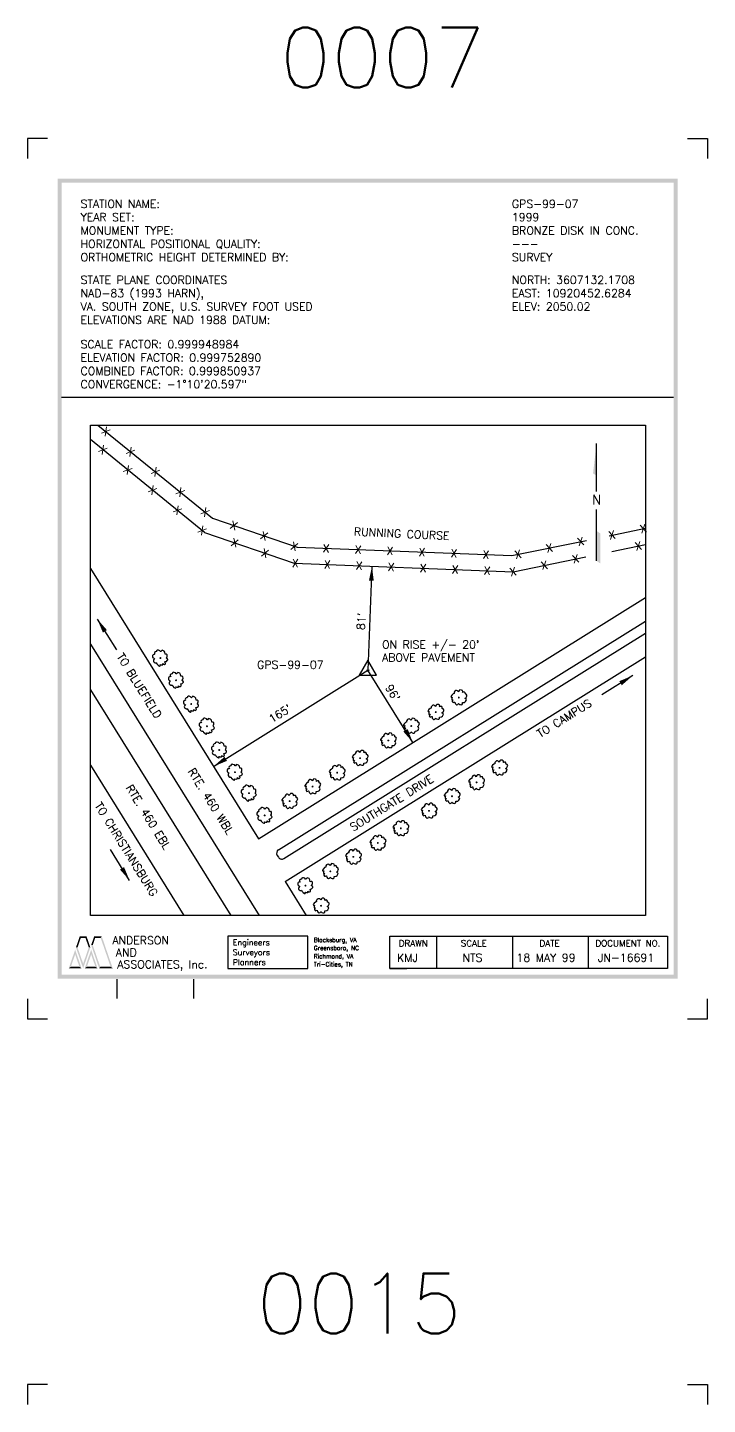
# Model space of a CAD drawing. Extents: x 8 to 108, y -27 to 17.
# Drawn here: x 86.83 to 95.33, y -0.6 to 16.6 of the extents above; entities that cross this region are included whole.
import ezdxf
from ezdxf.enums import TextEntityAlignment as Align

# ---------------------------------------------------------------- set-up
doc = ezdxf.new("R2010")
doc.units = 0
doc.header["$LTSCALE"] = 0.5
doc.header["$MEASUREMENT"] = 0
doc.linetypes.add('CENTER2', pattern=[1.125, 0.75, -0.125, 0.125, -0.125])
doc.layers.get('0').update_dxf_attribs({"linetype": 'CONTINUOUS'})
for name, color, linetype in [('DWGINFO', 7, 'CONTINUOUS'), ('FENCE', 4, 'CONTINUOUS'), ('MON', 6, 'CONTINUOUS'), ('N-ARROW', 7, 'CONTINUOUS'), ('ROAD', 1, 'CONTINUOUS'), ('SHT1', 1, 'CONTINUOUS'), ('SHT7', 7, 'CONTINUOUS'), ('SHTTRIM', 7, 'CONTINUOUS'), ('TXT1', 1, 'CONTINUOUS'), ('TXT2', 2, 'CONTINUOUS'), ('TXT7', 7, 'CONTINUOUS')]:
    doc.layers.add(name, color=color, linetype=linetype)
doc.styles.add('SHT', font='romans.shx')
doc.styles.get("Standard").update_dxf_attribs({"font": 'ROMANS'})
doc.dimstyles.get("Standard").update_dxf_attribs({"dimtxt": 0.18, "dimasz": 0.18, "dimexe": 0.18, "dimexo": 0.0625, "dimgap": 0.09, "dimtad": 0, "dimtih": 1, "dimtoh": 1, "dimdec": 4, "dimzin": 0, "dimtxsty": 'STANDARD', "dimcen": 0.09, "dimazin": 3, "dimtfac": 1, "dimtdec": 4, "dimtofl": 0, "dimtmove": 0, "dimatfit": 3, "dimtolj": 1, "dimtzin": 0})

# ---------------------------------------------------------------- blocks, each defined once
blk = doc.blocks.new('DWGINFO')
for p, q in [((2.602, 1.704), (2.602, 2.004)), ((3.802, 1.704), (3.802, 2.004))]:
    blk.add_line(p, q)
at = {"flags": 2}
blk.add_attdef('DWGNAME', text='', height=0.1, dxfattribs=at).set_placement((2.502, 1.804), align=Align.RIGHT)
blk.add_attdef('DWGEDITDATE', text='', height=0.1, dxfattribs=at).set_placement((3.202, 1.804), align=Align.CENTER)
blk.add_attdef('DWGBY', (3.902, 1.804), '', height=0.1, dxfattribs=at)
blk = doc.blocks.new('NEWLOGOSOLID', base_point=(1, 1))
for points in [[(1.225, 1.653447), (1.275, 1.653447), (1.344328, 2), (1.377972, 1.9525)], [(1.344328, 2), (1.377972, 1.9525), (1.555672, 2), (1.522028, 1.9525)], [(1.555672, 2), (1.522028, 1.9525), (1.675, 1.653447), (1.625, 1.653447)], [(1.7, 1.726053), (1.75, 1.726053), (1.794328, 2), (1.827972, 1.9525)], [(1.95, 1), (1.983644, 1.0475), (1.7, 1.726053), (1.75, 1.726053)], [(1.794328, 2), (1.827972, 1.9525), (2.030672, 2), (1.997028, 1.9525)], [(2.030672, 2), (1.997028, 1.9525), (2.375, 1), (2.308644, 1.0475)], [(1, 1), (1.066356, 1.0475), (1.2, 1.580842), (1.2, 1.435632)], [(1.2, 1.580842), (1.2, 1.435632), (1.4, 1), (1.333644, 1.0475)], [(1.45, 1), (1.45, 1.145211), (1.225, 1.653447), (1.275, 1.653447)], [(1.675, 1.653447), (1.625, 1.653447), (1.45, 1), (1.45, 1.145211)], [(1.5, 1), (1.566356, 1.0475), (1.7, 1.580842), (1.7, 1.435632)], [(1.7, 1.580842), (1.7, 1.435632), (1.9, 1), (1.833644, 1.0475)], [(1.4, 1), (1.333644, 1.0475), (1, 1), (1.066356, 1.0475)], [(1.9, 1), (1.833644, 1.0475), (1.5, 1), (1.566356, 1.0475)], [(2.375, 1), (2.308644, 1.0475), (1.95, 1), (1.983644, 1.0475)]]:
    blk.add_solid(points)
blk = doc.blocks.new('SP-HORIZ')
blk.add_lwpolyline([(0, 0.0625), (-0.0541, -0.0312), (0.0541, -0.0312)], close=True)
at = {"const_width": 0.005}
blk.add_lwpolyline([(-0.0025, 0, 1), (0.0025, 0, 1)], format="xyb", close=True, dxfattribs=at)
blk.add_circle((0, 0), 0.005)
blk = doc.blocks.new('N-ARROW')
for p, q in [((0, 0.14), (0, 0.94)), ((0, -1.02), (0, -0.16))]:
    blk.add_line(p, q)
for points in [[(0, 0.4), (-0.06, 0.44), (0, 0.94)], [(0, -1.02), (0.06, -1.06), (0, -0.52), (0.06, -0.56)]]:
    blk.add_solid(points)
blk.add_text('N', height=0.16).set_placement((0, 0), align=Align.MIDDLE)

msp = doc.modelspace()

# ---------------------------------------------------------------- linework, layer by layer
at = {"color": 4}
for points in [[(88.548, 8.776), (88.543, 8.8), (88.533, 8.813), (88.509, 8.823), (88.501, 8.817), (88.495, 8.807), (88.489, 8.806), (88.48, 8.818), (88.462, 8.825), (88.451, 8.826), (88.441, 8.818), (88.437, 8.806), (88.437, 8.806), (88.425, 8.804), (88.414, 8.796), (88.412, 8.785), (88.416, 8.776), (88.42, 8.77), (88.412, 8.773), (88.397, 8.766), (88.391, 8.756), (88.391, 8.734), (88.4, 8.727), (88.413, 8.718), (88.416, 8.719), (88.403, 8.704), (88.4, 8.695), (88.403, 8.683), (88.409, 8.674), (88.422, 8.666), (88.433, 8.664), (88.436, 8.669), (88.438, 8.668), (88.445, 8.653), (88.46, 8.638), (88.478, 8.626), (88.486, 8.63), (88.488, 8.636), (88.484, 8.645), (88.485, 8.643), (88.5, 8.641), (88.51, 8.641), (88.517, 8.641), (88.52, 8.646), (88.519, 8.652), (88.517, 8.658), (88.532, 8.648), (88.539, 8.647), (88.55, 8.655), (88.553, 8.659), (88.549, 8.668), (88.545, 8.679), (88.546, 8.682), (88.563, 8.685), (88.572, 8.695), (88.58, 8.702), (88.579, 8.709), (88.574, 8.719), (88.566, 8.725), (88.561, 8.728), (88.561, 8.728), (88.565, 8.731), (88.571, 8.74), (88.574, 8.754), (88.574, 8.767), (88.564, 8.776), (88.561, 8.776)], [(88.744, 8.498), (88.74, 8.522), (88.73, 8.536), (88.706, 8.545), (88.697, 8.539), (88.691, 8.53), (88.686, 8.528), (88.677, 8.54), (88.658, 8.547), (88.648, 8.548), (88.637, 8.54), (88.633, 8.528), (88.633, 8.528), (88.621, 8.526), (88.611, 8.518), (88.609, 8.507), (88.612, 8.499), (88.617, 8.493), (88.608, 8.495), (88.593, 8.489), (88.588, 8.478), (88.587, 8.457), (88.596, 8.449), (88.609, 8.441), (88.612, 8.441), (88.6, 8.427), (88.597, 8.418), (88.599, 8.406), (88.606, 8.397), (88.619, 8.388), (88.63, 8.387), (88.633, 8.392), (88.634, 8.39), (88.642, 8.375), (88.656, 8.36), (88.675, 8.349), (88.682, 8.352), (88.684, 8.358), (88.681, 8.367), (88.682, 8.366), (88.697, 8.363), (88.707, 8.364), (88.713, 8.364), (88.716, 8.368), (88.715, 8.374), (88.714, 8.38), (88.728, 8.37), (88.735, 8.369), (88.746, 8.377), (88.749, 8.382), (88.746, 8.391), (88.741, 8.401), (88.742, 8.404), (88.759, 8.408), (88.769, 8.417), (88.776, 8.425), (88.775, 8.431), (88.77, 8.441), (88.763, 8.447), (88.757, 8.45), (88.757, 8.45), (88.762, 8.453), (88.768, 8.463), (88.771, 8.476), (88.77, 8.49), (88.761, 8.499), (88.757, 8.499)], [(92.264, 8.169), (92.289, 8.172), (92.302, 8.182), (92.313, 8.205), (92.308, 8.214), (92.299, 8.221), (92.297, 8.226), (92.309, 8.234), (92.317, 8.252), (92.319, 8.263), (92.312, 8.274), (92.3, 8.279), (92.3, 8.279), (92.298, 8.29), (92.291, 8.301), (92.281, 8.304), (92.271, 8.301), (92.265, 8.297), (92.268, 8.305), (92.263, 8.321), (92.252, 8.326), (92.231, 8.328), (92.223, 8.32), (92.214, 8.307), (92.214, 8.304), (92.2, 8.317), (92.191, 8.321), (92.179, 8.319), (92.17, 8.313), (92.161, 8.3), (92.159, 8.289), (92.163, 8.286), (92.162, 8.285), (92.147, 8.278), (92.131, 8.264), (92.119, 8.246), (92.122, 8.239), (92.128, 8.236), (92.137, 8.239), (92.135, 8.238), (92.132, 8.223), (92.132, 8.214), (92.132, 8.207), (92.136, 8.204), (92.142, 8.205), (92.148, 8.206), (92.137, 8.192), (92.136, 8.184), (92.143, 8.174), (92.148, 8.17), (92.157, 8.173), (92.167, 8.177), (92.17, 8.176), (92.173, 8.159), (92.182, 8.149), (92.189, 8.141), (92.195, 8.142), (92.206, 8.146), (92.212, 8.153), (92.215, 8.158), (92.215, 8.158), (92.218, 8.154), (92.227, 8.147), (92.241, 8.144), (92.255, 8.143), (92.264, 8.153), (92.264, 8.156)], [(88.934, 8.201), (88.929, 8.226), (88.919, 8.239), (88.895, 8.249), (88.886, 8.242), (88.88, 8.233), (88.875, 8.231), (88.866, 8.243), (88.848, 8.25), (88.837, 8.251), (88.826, 8.243), (88.822, 8.231), (88.822, 8.231), (88.81, 8.229), (88.8, 8.221), (88.798, 8.211), (88.801, 8.202), (88.806, 8.196), (88.797, 8.199), (88.782, 8.192), (88.777, 8.181), (88.776, 8.16), (88.785, 8.153), (88.798, 8.144), (88.801, 8.144), (88.789, 8.13), (88.786, 8.121), (88.788, 8.109), (88.795, 8.1), (88.808, 8.091), (88.819, 8.09), (88.822, 8.095), (88.823, 8.093), (88.831, 8.078), (88.845, 8.064), (88.864, 8.052), (88.871, 8.055), (88.873, 8.062), (88.87, 8.071), (88.871, 8.069), (88.886, 8.066), (88.896, 8.067), (88.902, 8.067), (88.905, 8.072), (88.904, 8.078), (88.903, 8.084), (88.917, 8.074), (88.925, 8.072), (88.935, 8.08), (88.938, 8.085), (88.935, 8.094), (88.93, 8.104), (88.931, 8.107), (88.948, 8.111), (88.958, 8.12), (88.965, 8.128), (88.964, 8.134), (88.96, 8.145), (88.952, 8.15), (88.946, 8.153), (88.946, 8.153), (88.951, 8.156), (88.957, 8.166), (88.96, 8.179), (88.96, 8.193), (88.95, 8.202), (88.946, 8.202)], [(91.977, 7.987), (92.001, 7.991), (92.015, 8), (92.026, 8.023), (92.02, 8.032), (92.011, 8.039), (92.01, 8.044), (92.022, 8.052), (92.03, 8.07), (92.032, 8.081), (92.024, 8.092), (92.012, 8.097), (92.012, 8.097), (92.011, 8.109), (92.004, 8.12), (91.993, 8.122), (91.984, 8.119), (91.978, 8.115), (91.981, 8.124), (91.975, 8.139), (91.965, 8.144), (91.944, 8.146), (91.936, 8.138), (91.927, 8.125), (91.926, 8.122), (91.913, 8.135), (91.904, 8.139), (91.892, 8.137), (91.883, 8.131), (91.873, 8.118), (91.872, 8.107), (91.876, 8.104), (91.875, 8.103), (91.859, 8.096), (91.844, 8.082), (91.831, 8.065), (91.834, 8.057), (91.84, 8.055), (91.849, 8.058), (91.848, 8.057), (91.845, 8.042), (91.844, 8.032), (91.844, 8.025), (91.849, 8.022), (91.855, 8.023), (91.861, 8.024), (91.85, 8.01), (91.848, 8.003), (91.856, 7.992), (91.86, 7.988), (91.869, 7.991), (91.88, 7.995), (91.883, 7.994), (91.886, 7.977), (91.895, 7.967), (91.902, 7.959), (91.908, 7.96), (91.919, 7.964), (91.925, 7.971), (91.928, 7.977), (91.928, 7.977), (91.931, 7.972), (91.94, 7.966), (91.954, 7.962), (91.967, 7.962), (91.976, 7.971), (91.977, 7.974)], [(89.13, 7.924), (89.125, 7.948), (89.115, 7.961), (89.091, 7.971), (89.083, 7.965), (89.077, 7.955), (89.071, 7.954), (89.062, 7.966), (89.044, 7.973), (89.033, 7.974), (89.023, 7.966), (89.019, 7.954), (89.019, 7.954), (89.007, 7.952), (88.996, 7.944), (88.994, 7.933), (88.998, 7.924), (89.002, 7.918), (88.993, 7.921), (88.979, 7.914), (88.973, 7.904), (88.973, 7.882), (88.982, 7.875), (88.995, 7.866), (88.998, 7.867), (88.985, 7.852), (88.982, 7.843), (88.985, 7.831), (88.991, 7.822), (89.004, 7.814), (89.015, 7.813), (89.018, 7.817), (89.019, 7.816), (89.027, 7.801), (89.042, 7.786), (89.06, 7.775), (89.068, 7.778), (89.07, 7.784), (89.066, 7.793), (89.067, 7.791), (89.082, 7.789), (89.092, 7.789), (89.099, 7.789), (89.102, 7.794), (89.1, 7.8), (89.099, 7.806), (89.113, 7.796), (89.121, 7.795), (89.132, 7.803), (89.135, 7.807), (89.131, 7.816), (89.127, 7.827), (89.128, 7.83), (89.145, 7.833), (89.154, 7.843), (89.162, 7.851), (89.161, 7.857), (89.156, 7.867), (89.148, 7.873), (89.143, 7.876), (89.143, 7.876), (89.147, 7.879), (89.153, 7.888), (89.156, 7.902), (89.156, 7.916), (89.146, 7.924), (89.143, 7.924)], [(91.671, 7.814), (91.695, 7.817), (91.709, 7.826), (91.72, 7.85), (91.714, 7.859), (91.705, 7.865), (91.704, 7.871), (91.716, 7.879), (91.724, 7.897), (91.726, 7.908), (91.718, 7.919), (91.706, 7.923), (91.706, 7.923), (91.705, 7.935), (91.698, 7.946), (91.687, 7.949), (91.678, 7.946), (91.672, 7.942), (91.675, 7.95), (91.669, 7.965), (91.659, 7.971), (91.637, 7.973), (91.63, 7.964), (91.62, 7.952), (91.62, 7.948), (91.607, 7.962), (91.598, 7.965), (91.586, 7.963), (91.577, 7.957), (91.567, 7.945), (91.565, 7.934), (91.57, 7.931), (91.568, 7.93), (91.553, 7.922), (91.538, 7.909), (91.525, 7.891), (91.528, 7.883), (91.534, 7.881), (91.543, 7.884), (91.542, 7.883), (91.538, 7.868), (91.538, 7.858), (91.538, 7.852), (91.543, 7.849), (91.549, 7.849), (91.555, 7.85), (91.544, 7.837), (91.542, 7.829), (91.549, 7.818), (91.554, 7.815), (91.563, 7.818), (91.574, 7.822), (91.577, 7.821), (91.579, 7.803), (91.588, 7.793), (91.596, 7.786), (91.602, 7.787), (91.613, 7.791), (91.619, 7.798), (91.622, 7.803), (91.622, 7.803), (91.625, 7.799), (91.634, 7.792), (91.647, 7.788), (91.661, 7.788), (91.67, 7.797), (91.67, 7.801)], [(91.383, 7.632), (91.408, 7.635), (91.421, 7.645), (91.432, 7.668), (91.427, 7.677), (91.418, 7.683), (91.416, 7.689), (91.429, 7.697), (91.436, 7.715), (91.438, 7.726), (91.431, 7.737), (91.419, 7.742), (91.419, 7.742), (91.418, 7.753), (91.41, 7.764), (91.4, 7.767), (91.39, 7.764), (91.384, 7.76), (91.387, 7.768), (91.382, 7.783), (91.371, 7.789), (91.35, 7.791), (91.342, 7.783), (91.333, 7.77), (91.333, 7.767), (91.32, 7.78), (91.311, 7.783), (91.298, 7.782), (91.289, 7.775), (91.28, 7.763), (91.278, 7.752), (91.283, 7.749), (91.281, 7.748), (91.266, 7.741), (91.25, 7.727), (91.238, 7.709), (91.241, 7.702), (91.247, 7.699), (91.256, 7.702), (91.254, 7.701), (91.251, 7.686), (91.251, 7.677), (91.251, 7.67), (91.255, 7.667), (91.261, 7.668), (91.267, 7.669), (91.256, 7.655), (91.255, 7.647), (91.262, 7.636), (91.267, 7.633), (91.276, 7.636), (91.286, 7.64), (91.289, 7.639), (91.292, 7.622), (91.301, 7.612), (91.308, 7.604), (91.314, 7.605), (91.325, 7.609), (91.331, 7.616), (91.335, 7.621), (91.335, 7.621), (91.337, 7.617), (91.346, 7.61), (91.36, 7.607), (91.374, 7.606), (91.383, 7.616), (91.383, 7.619)], [(89.284, 7.627), (89.279, 7.651), (89.269, 7.664), (89.245, 7.674), (89.237, 7.668), (89.231, 7.659), (89.225, 7.657), (89.216, 7.669), (89.198, 7.676), (89.187, 7.677), (89.177, 7.669), (89.173, 7.657), (89.173, 7.657), (89.161, 7.655), (89.15, 7.647), (89.148, 7.636), (89.152, 7.627), (89.156, 7.621), (89.148, 7.624), (89.133, 7.618), (89.127, 7.607), (89.127, 7.586), (89.136, 7.578), (89.149, 7.57), (89.152, 7.57), (89.139, 7.556), (89.136, 7.547), (89.139, 7.534), (89.145, 7.526), (89.158, 7.517), (89.169, 7.516), (89.172, 7.52), (89.173, 7.519), (89.181, 7.504), (89.196, 7.489), (89.214, 7.478), (89.222, 7.481), (89.224, 7.487), (89.22, 7.496), (89.221, 7.495), (89.236, 7.492), (89.246, 7.492), (89.253, 7.493), (89.256, 7.497), (89.254, 7.503), (89.253, 7.509), (89.267, 7.499), (89.275, 7.498), (89.286, 7.506), (89.289, 7.51), (89.285, 7.519), (89.281, 7.53), (89.282, 7.533), (89.299, 7.537), (89.308, 7.546), (89.316, 7.554), (89.315, 7.56), (89.31, 7.57), (89.302, 7.576), (89.297, 7.579), (89.297, 7.579), (89.301, 7.582), (89.307, 7.591), (89.31, 7.605), (89.31, 7.619), (89.3, 7.628), (89.297, 7.627)], [(91.031, 7.412), (91.055, 7.416), (91.069, 7.425), (91.08, 7.449), (91.074, 7.457), (91.065, 7.464), (91.064, 7.469), (91.076, 7.478), (91.084, 7.496), (91.086, 7.506), (91.078, 7.517), (91.066, 7.522), (91.066, 7.522), (91.065, 7.534), (91.057, 7.545), (91.047, 7.547), (91.038, 7.544), (91.032, 7.54), (91.035, 7.549), (91.029, 7.564), (91.019, 7.57), (90.997, 7.571), (90.99, 7.563), (90.98, 7.55), (90.98, 7.547), (90.967, 7.561), (90.958, 7.564), (90.946, 7.562), (90.936, 7.556), (90.927, 7.543), (90.925, 7.533), (90.93, 7.529), (90.928, 7.528), (90.913, 7.521), (90.898, 7.508), (90.885, 7.49), (90.888, 7.482), (90.894, 7.48), (90.903, 7.483), (90.902, 7.482), (90.898, 7.467), (90.898, 7.457), (90.898, 7.451), (90.902, 7.447), (90.909, 7.448), (90.915, 7.449), (90.904, 7.436), (90.902, 7.428), (90.909, 7.417), (90.914, 7.414), (90.923, 7.417), (90.934, 7.421), (90.937, 7.419), (90.939, 7.402), (90.948, 7.392), (90.956, 7.384), (90.962, 7.385), (90.973, 7.389), (90.979, 7.397), (90.982, 7.402), (90.982, 7.402), (90.985, 7.398), (90.994, 7.391), (91.007, 7.387), (91.021, 7.387), (91.03, 7.396), (91.03, 7.399)], [(89.48, 7.349), (89.476, 7.374), (89.466, 7.387), (89.442, 7.397), (89.433, 7.39), (89.427, 7.381), (89.422, 7.379), (89.413, 7.391), (89.394, 7.398), (89.384, 7.399), (89.373, 7.392), (89.369, 7.379), (89.369, 7.379), (89.357, 7.377), (89.347, 7.369), (89.345, 7.359), (89.348, 7.35), (89.353, 7.344), (89.344, 7.347), (89.329, 7.34), (89.324, 7.329), (89.323, 7.308), (89.332, 7.301), (89.345, 7.292), (89.348, 7.292), (89.336, 7.278), (89.333, 7.269), (89.335, 7.257), (89.342, 7.248), (89.355, 7.239), (89.366, 7.238), (89.369, 7.243), (89.37, 7.241), (89.378, 7.226), (89.392, 7.212), (89.411, 7.2), (89.418, 7.203), (89.42, 7.21), (89.417, 7.219), (89.418, 7.217), (89.433, 7.214), (89.443, 7.215), (89.449, 7.215), (89.452, 7.22), (89.451, 7.226), (89.45, 7.232), (89.464, 7.222), (89.471, 7.22), (89.482, 7.228), (89.485, 7.233), (89.482, 7.242), (89.477, 7.252), (89.478, 7.255), (89.495, 7.259), (89.505, 7.268), (89.512, 7.276), (89.511, 7.282), (89.506, 7.293), (89.499, 7.298), (89.493, 7.301), (89.493, 7.301), (89.498, 7.304), (89.504, 7.314), (89.507, 7.328), (89.506, 7.341), (89.497, 7.35), (89.493, 7.35)], [(92.774, 7.291), (92.798, 7.295), (92.812, 7.304), (92.823, 7.327), (92.817, 7.336), (92.808, 7.343), (92.807, 7.348), (92.819, 7.357), (92.827, 7.375), (92.829, 7.385), (92.821, 7.396), (92.809, 7.401), (92.809, 7.401), (92.808, 7.413), (92.8, 7.424), (92.79, 7.426), (92.781, 7.423), (92.775, 7.419), (92.778, 7.428), (92.772, 7.443), (92.762, 7.449), (92.74, 7.45), (92.733, 7.442), (92.723, 7.429), (92.723, 7.426), (92.71, 7.439), (92.701, 7.443), (92.689, 7.441), (92.679, 7.435), (92.67, 7.422), (92.668, 7.412), (92.673, 7.408), (92.671, 7.407), (92.656, 7.4), (92.641, 7.387), (92.628, 7.369), (92.631, 7.361), (92.637, 7.359), (92.646, 7.362), (92.645, 7.361), (92.641, 7.346), (92.641, 7.336), (92.641, 7.33), (92.645, 7.326), (92.652, 7.327), (92.658, 7.328), (92.647, 7.314), (92.645, 7.307), (92.652, 7.296), (92.657, 7.292), (92.666, 7.295), (92.677, 7.299), (92.68, 7.298), (92.682, 7.281), (92.691, 7.271), (92.699, 7.263), (92.705, 7.264), (92.716, 7.268), (92.722, 7.275), (92.725, 7.281), (92.725, 7.281), (92.728, 7.276), (92.737, 7.27), (92.75, 7.266), (92.764, 7.266), (92.773, 7.275), (92.773, 7.278)], [(90.743, 7.231), (90.767, 7.234), (90.781, 7.243), (90.792, 7.267), (90.787, 7.276), (90.778, 7.282), (90.776, 7.288), (90.788, 7.296), (90.796, 7.314), (90.798, 7.325), (90.791, 7.336), (90.779, 7.34), (90.779, 7.34), (90.777, 7.352), (90.77, 7.363), (90.76, 7.366), (90.75, 7.363), (90.744, 7.359), (90.747, 7.367), (90.742, 7.382), (90.731, 7.388), (90.71, 7.39), (90.702, 7.381), (90.693, 7.369), (90.693, 7.365), (90.679, 7.379), (90.67, 7.382), (90.658, 7.38), (90.649, 7.374), (90.64, 7.362), (90.638, 7.351), (90.642, 7.348), (90.641, 7.347), (90.626, 7.339), (90.61, 7.326), (90.598, 7.308), (90.601, 7.3), (90.607, 7.298), (90.616, 7.301), (90.614, 7.3), (90.611, 7.285), (90.611, 7.275), (90.611, 7.269), (90.615, 7.266), (90.621, 7.266), (90.627, 7.267), (90.616, 7.254), (90.615, 7.246), (90.622, 7.235), (90.626, 7.232), (90.636, 7.235), (90.646, 7.239), (90.649, 7.238), (90.652, 7.22), (90.661, 7.21), (90.668, 7.203), (90.674, 7.204), (90.685, 7.208), (90.691, 7.215), (90.694, 7.22), (90.694, 7.22), (90.697, 7.216), (90.706, 7.209), (90.72, 7.205), (90.734, 7.205), (90.743, 7.214), (90.743, 7.218)], [(92.486, 7.109), (92.511, 7.113), (92.524, 7.122), (92.535, 7.146), (92.53, 7.154), (92.521, 7.161), (92.519, 7.166), (92.531, 7.175), (92.539, 7.193), (92.541, 7.203), (92.534, 7.214), (92.522, 7.219), (92.522, 7.219), (92.52, 7.231), (92.513, 7.242), (92.503, 7.244), (92.493, 7.241), (92.487, 7.237), (92.49, 7.246), (92.485, 7.261), (92.474, 7.267), (92.453, 7.268), (92.445, 7.26), (92.436, 7.247), (92.436, 7.244), (92.422, 7.258), (92.413, 7.261), (92.401, 7.259), (92.392, 7.253), (92.383, 7.24), (92.381, 7.23), (92.385, 7.226), (92.384, 7.225), (92.369, 7.218), (92.353, 7.205), (92.341, 7.187), (92.344, 7.179), (92.35, 7.177), (92.359, 7.18), (92.357, 7.179), (92.354, 7.164), (92.354, 7.154), (92.354, 7.148), (92.358, 7.144), (92.364, 7.145), (92.37, 7.146), (92.359, 7.133), (92.358, 7.125), (92.365, 7.114), (92.37, 7.111), (92.379, 7.114), (92.389, 7.118), (92.392, 7.116), (92.395, 7.099), (92.404, 7.089), (92.411, 7.081), (92.417, 7.082), (92.428, 7.086), (92.434, 7.094), (92.437, 7.099), (92.437, 7.099), (92.44, 7.095), (92.449, 7.088), (92.463, 7.084), (92.477, 7.084), (92.486, 7.093), (92.486, 7.096)], [(89.656, 7.088), (89.651, 7.112), (89.641, 7.125), (89.617, 7.135), (89.608, 7.129), (89.602, 7.119), (89.597, 7.118), (89.588, 7.13), (89.569, 7.137), (89.559, 7.138), (89.548, 7.13), (89.544, 7.118), (89.544, 7.118), (89.532, 7.116), (89.522, 7.108), (89.52, 7.097), (89.523, 7.088), (89.528, 7.082), (89.519, 7.085), (89.504, 7.078), (89.499, 7.068), (89.498, 7.046), (89.507, 7.039), (89.52, 7.03), (89.523, 7.03), (89.511, 7.016), (89.508, 7.007), (89.51, 6.995), (89.517, 6.986), (89.53, 6.978), (89.541, 6.976), (89.544, 6.981), (89.545, 6.98), (89.553, 6.965), (89.567, 6.95), (89.586, 6.938), (89.593, 6.942), (89.595, 6.948), (89.592, 6.957), (89.593, 6.955), (89.608, 6.953), (89.618, 6.953), (89.624, 6.953), (89.627, 6.958), (89.626, 6.964), (89.625, 6.97), (89.639, 6.96), (89.647, 6.959), (89.657, 6.966), (89.66, 6.971), (89.657, 6.98), (89.652, 6.991), (89.653, 6.994), (89.67, 6.997), (89.68, 7.007), (89.687, 7.014), (89.686, 7.02), (89.681, 7.031), (89.674, 7.037), (89.668, 7.04), (89.668, 7.04), (89.673, 7.043), (89.679, 7.052), (89.682, 7.066), (89.682, 7.079), (89.672, 7.088), (89.668, 7.088)], [(90.437, 7.057), (90.461, 7.061), (90.475, 7.07), (90.486, 7.093), (90.48, 7.102), (90.471, 7.109), (90.47, 7.114), (90.482, 7.122), (90.49, 7.14), (90.492, 7.151), (90.485, 7.162), (90.473, 7.167), (90.473, 7.167), (90.471, 7.179), (90.464, 7.19), (90.453, 7.192), (90.444, 7.189), (90.438, 7.185), (90.441, 7.194), (90.436, 7.209), (90.425, 7.214), (90.404, 7.216), (90.396, 7.208), (90.387, 7.195), (90.387, 7.192), (90.373, 7.205), (90.364, 7.209), (90.352, 7.207), (90.343, 7.201), (90.334, 7.188), (90.332, 7.177), (90.336, 7.174), (90.335, 7.173), (90.319, 7.166), (90.304, 7.152), (90.292, 7.135), (90.294, 7.127), (90.3, 7.125), (90.31, 7.128), (90.308, 7.127), (90.305, 7.112), (90.305, 7.102), (90.304, 7.095), (90.309, 7.092), (90.315, 7.093), (90.321, 7.094), (90.31, 7.08), (90.309, 7.073), (90.316, 7.062), (90.32, 7.058), (90.33, 7.061), (90.34, 7.065), (90.343, 7.064), (90.346, 7.047), (90.355, 7.037), (90.362, 7.029), (90.368, 7.03), (90.379, 7.034), (90.385, 7.041), (90.388, 7.047), (90.388, 7.047), (90.391, 7.042), (90.4, 7.036), (90.414, 7.032), (90.427, 7.032), (90.437, 7.041), (90.437, 7.044)], [(92.18, 6.936), (92.204, 6.939), (92.218, 6.949), (92.229, 6.972), (92.223, 6.981), (92.214, 6.988), (92.213, 6.993), (92.225, 7.001), (92.233, 7.019), (92.235, 7.03), (92.228, 7.041), (92.216, 7.046), (92.216, 7.046), (92.214, 7.058), (92.207, 7.068), (92.196, 7.071), (92.187, 7.068), (92.181, 7.064), (92.184, 7.072), (92.179, 7.088), (92.168, 7.093), (92.147, 7.095), (92.139, 7.087), (92.13, 7.074), (92.13, 7.071), (92.116, 7.084), (92.107, 7.088), (92.095, 7.086), (92.086, 7.08), (92.077, 7.067), (92.075, 7.056), (92.079, 7.053), (92.078, 7.052), (92.062, 7.045), (92.047, 7.031), (92.035, 7.013), (92.037, 7.006), (92.043, 7.003), (92.053, 7.006), (92.051, 7.005), (92.048, 6.99), (92.048, 6.981), (92.047, 6.974), (92.052, 6.971), (92.058, 6.972), (92.064, 6.973), (92.053, 6.959), (92.052, 6.952), (92.059, 6.941), (92.063, 6.937), (92.073, 6.94), (92.083, 6.944), (92.086, 6.943), (92.089, 6.926), (92.098, 6.916), (92.105, 6.908), (92.111, 6.909), (92.122, 6.913), (92.128, 6.92), (92.131, 6.926), (92.131, 6.926), (92.134, 6.921), (92.143, 6.914), (92.157, 6.911), (92.17, 6.91), (92.18, 6.92), (92.18, 6.923)], [(90.15, 6.875), (90.174, 6.879), (90.188, 6.888), (90.199, 6.911), (90.193, 6.92), (90.184, 6.927), (90.183, 6.932), (90.195, 6.941), (90.203, 6.959), (90.205, 6.969), (90.197, 6.98), (90.185, 6.985), (90.185, 6.985), (90.184, 6.997), (90.177, 7.008), (90.166, 7.01), (90.157, 7.007), (90.151, 7.003), (90.154, 7.012), (90.148, 7.027), (90.138, 7.033), (90.116, 7.034), (90.109, 7.026), (90.099, 7.013), (90.099, 7.01), (90.086, 7.023), (90.077, 7.027), (90.065, 7.025), (90.056, 7.019), (90.046, 7.006), (90.044, 6.996), (90.049, 6.992), (90.047, 6.991), (90.032, 6.984), (90.017, 6.971), (90.004, 6.953), (90.007, 6.945), (90.013, 6.943), (90.022, 6.946), (90.021, 6.945), (90.017, 6.93), (90.017, 6.92), (90.017, 6.914), (90.022, 6.91), (90.028, 6.911), (90.034, 6.912), (90.023, 6.898), (90.021, 6.891), (90.028, 6.88), (90.033, 6.877), (90.042, 6.88), (90.053, 6.884), (90.056, 6.882), (90.058, 6.865), (90.067, 6.855), (90.075, 6.847), (90.081, 6.848), (90.092, 6.852), (90.098, 6.86), (90.101, 6.865), (90.101, 6.865), (90.104, 6.861), (90.113, 6.854), (90.126, 6.85), (90.14, 6.85), (90.149, 6.859), (90.149, 6.862)], [(91.893, 6.754), (91.917, 6.758), (91.931, 6.767), (91.942, 6.79), (91.936, 6.799), (91.927, 6.806), (91.926, 6.811), (91.938, 6.819), (91.946, 6.837), (91.948, 6.848), (91.94, 6.859), (91.928, 6.864), (91.928, 6.864), (91.927, 6.876), (91.92, 6.887), (91.909, 6.889), (91.9, 6.886), (91.894, 6.882), (91.897, 6.891), (91.891, 6.906), (91.881, 6.912), (91.859, 6.913), (91.852, 6.905), (91.842, 6.892), (91.842, 6.889), (91.829, 6.902), (91.82, 6.906), (91.808, 6.904), (91.799, 6.898), (91.789, 6.885), (91.787, 6.874), (91.792, 6.871), (91.79, 6.87), (91.775, 6.863), (91.76, 6.85), (91.747, 6.832), (91.75, 6.824), (91.756, 6.822), (91.765, 6.825), (91.764, 6.824), (91.76, 6.809), (91.76, 6.799), (91.76, 6.792), (91.765, 6.789), (91.771, 6.79), (91.777, 6.791), (91.766, 6.777), (91.764, 6.77), (91.771, 6.759), (91.776, 6.755), (91.785, 6.758), (91.796, 6.762), (91.799, 6.761), (91.801, 6.744), (91.81, 6.734), (91.818, 6.726), (91.824, 6.727), (91.835, 6.731), (91.841, 6.738), (91.844, 6.744), (91.844, 6.744), (91.847, 6.739), (91.856, 6.733), (91.869, 6.729), (91.883, 6.729), (91.892, 6.738), (91.892, 6.741)], [(89.852, 6.81), (89.847, 6.834), (89.837, 6.848), (89.813, 6.857), (89.805, 6.851), (89.799, 6.842), (89.793, 6.84), (89.784, 6.852), (89.766, 6.859), (89.755, 6.86), (89.745, 6.852), (89.741, 6.84), (89.741, 6.84), (89.729, 6.838), (89.718, 6.83), (89.716, 6.819), (89.72, 6.81), (89.724, 6.805), (89.715, 6.807), (89.7, 6.801), (89.695, 6.79), (89.695, 6.769), (89.704, 6.761), (89.717, 6.753), (89.72, 6.753), (89.707, 6.739), (89.704, 6.73), (89.707, 6.718), (89.713, 6.709), (89.726, 6.7), (89.737, 6.699), (89.74, 6.703), (89.741, 6.702), (89.749, 6.687), (89.764, 6.672), (89.782, 6.661), (89.79, 6.664), (89.792, 6.67), (89.788, 6.679), (89.789, 6.678), (89.804, 6.675), (89.814, 6.675), (89.82, 6.676), (89.824, 6.68), (89.822, 6.686), (89.821, 6.692), (89.835, 6.682), (89.843, 6.681), (89.854, 6.689), (89.857, 6.693), (89.853, 6.702), (89.849, 6.713), (89.85, 6.716), (89.867, 6.72), (89.876, 6.729), (89.884, 6.737), (89.882, 6.743), (89.878, 6.753), (89.87, 6.759), (89.865, 6.762), (89.865, 6.762), (89.869, 6.765), (89.875, 6.774), (89.878, 6.788), (89.878, 6.802), (89.868, 6.811), (89.865, 6.81)], [(91.54, 6.535), (91.564, 6.538), (91.578, 6.548), (91.589, 6.571), (91.583, 6.58), (91.574, 6.586), (91.573, 6.592), (91.585, 6.6), (91.593, 6.618), (91.595, 6.629), (91.588, 6.64), (91.576, 6.644), (91.576, 6.644), (91.574, 6.656), (91.567, 6.667), (91.556, 6.67), (91.547, 6.667), (91.541, 6.663), (91.544, 6.671), (91.538, 6.686), (91.528, 6.692), (91.507, 6.694), (91.499, 6.685), (91.49, 6.673), (91.49, 6.67), (91.476, 6.683), (91.467, 6.686), (91.455, 6.685), (91.446, 6.678), (91.437, 6.666), (91.435, 6.655), (91.439, 6.652), (91.438, 6.651), (91.422, 6.644), (91.407, 6.63), (91.395, 6.612), (91.397, 6.605), (91.403, 6.602), (91.413, 6.605), (91.411, 6.604), (91.408, 6.589), (91.407, 6.58), (91.407, 6.573), (91.412, 6.57), (91.418, 6.571), (91.424, 6.571), (91.413, 6.558), (91.411, 6.55), (91.419, 6.539), (91.423, 6.536), (91.432, 6.539), (91.443, 6.543), (91.446, 6.542), (91.449, 6.524), (91.458, 6.515), (91.465, 6.507), (91.471, 6.508), (91.482, 6.512), (91.488, 6.519), (91.491, 6.524), (91.491, 6.524), (91.494, 6.52), (91.503, 6.513), (91.517, 6.51), (91.53, 6.509), (91.54, 6.519), (91.54, 6.522)], [(91.253, 6.353), (91.277, 6.356), (91.291, 6.366), (91.302, 6.389), (91.296, 6.398), (91.287, 6.405), (91.286, 6.41), (91.298, 6.418), (91.306, 6.436), (91.308, 6.447), (91.3, 6.458), (91.288, 6.463), (91.288, 6.463), (91.287, 6.474), (91.279, 6.485), (91.269, 6.488), (91.26, 6.485), (91.254, 6.481), (91.257, 6.489), (91.251, 6.505), (91.241, 6.51), (91.219, 6.512), (91.212, 6.504), (91.202, 6.491), (91.202, 6.488), (91.189, 6.501), (91.18, 6.505), (91.168, 6.503), (91.158, 6.497), (91.149, 6.484), (91.147, 6.473), (91.152, 6.47), (91.15, 6.469), (91.135, 6.462), (91.12, 6.448), (91.107, 6.43), (91.11, 6.423), (91.116, 6.42), (91.125, 6.423), (91.124, 6.422), (91.12, 6.407), (91.12, 6.398), (91.12, 6.391), (91.124, 6.388), (91.131, 6.389), (91.137, 6.39), (91.126, 6.376), (91.124, 6.369), (91.131, 6.358), (91.136, 6.354), (91.145, 6.357), (91.156, 6.361), (91.159, 6.36), (91.161, 6.343), (91.17, 6.333), (91.178, 6.325), (91.184, 6.326), (91.195, 6.33), (91.201, 6.337), (91.204, 6.343), (91.204, 6.343), (91.207, 6.338), (91.216, 6.331), (91.229, 6.328), (91.243, 6.327), (91.252, 6.337), (91.252, 6.34)], [(90.946, 6.179), (90.971, 6.183), (90.985, 6.192), (90.996, 6.216), (90.99, 6.224), (90.981, 6.231), (90.979, 6.237), (90.992, 6.245), (91, 6.263), (91.001, 6.274), (90.994, 6.284), (90.982, 6.289), (90.982, 6.289), (90.981, 6.301), (90.973, 6.312), (90.963, 6.314), (90.954, 6.312), (90.947, 6.307), (90.951, 6.316), (90.945, 6.331), (90.934, 6.337), (90.913, 6.339), (90.905, 6.33), (90.896, 6.318), (90.896, 6.314), (90.883, 6.328), (90.874, 6.331), (90.862, 6.329), (90.852, 6.323), (90.843, 6.311), (90.841, 6.3), (90.846, 6.296), (90.844, 6.295), (90.829, 6.288), (90.813, 6.275), (90.801, 6.257), (90.804, 6.249), (90.81, 6.247), (90.819, 6.25), (90.817, 6.249), (90.814, 6.234), (90.814, 6.224), (90.814, 6.218), (90.818, 6.214), (90.824, 6.215), (90.83, 6.216), (90.82, 6.203), (90.818, 6.195), (90.825, 6.184), (90.83, 6.181), (90.839, 6.184), (90.85, 6.188), (90.853, 6.187), (90.855, 6.169), (90.864, 6.159), (90.872, 6.152), (90.878, 6.152), (90.888, 6.156), (90.895, 6.164), (90.898, 6.169), (90.898, 6.169), (90.901, 6.165), (90.91, 6.158), (90.923, 6.154), (90.937, 6.154), (90.946, 6.163), (90.946, 6.167)], [(90.659, 5.998), (90.683, 6.001), (90.697, 6.01), (90.708, 6.034), (90.702, 6.043), (90.693, 6.049), (90.692, 6.055), (90.704, 6.063), (90.712, 6.081), (90.714, 6.092), (90.707, 6.103), (90.695, 6.107), (90.695, 6.107), (90.693, 6.119), (90.686, 6.13), (90.675, 6.133), (90.666, 6.13), (90.66, 6.126), (90.663, 6.134), (90.658, 6.149), (90.647, 6.155), (90.626, 6.157), (90.618, 6.148), (90.609, 6.136), (90.609, 6.133), (90.595, 6.146), (90.586, 6.149), (90.574, 6.148), (90.565, 6.141), (90.556, 6.129), (90.554, 6.118), (90.558, 6.115), (90.557, 6.114), (90.541, 6.107), (90.526, 6.093), (90.514, 6.075), (90.516, 6.068), (90.522, 6.065), (90.532, 6.068), (90.53, 6.067), (90.527, 6.052), (90.527, 6.042), (90.526, 6.036), (90.531, 6.033), (90.537, 6.034), (90.543, 6.034), (90.532, 6.021), (90.531, 6.013), (90.538, 6.002), (90.542, 5.999), (90.552, 6.002), (90.562, 6.006), (90.565, 6.005), (90.568, 5.987), (90.577, 5.977), (90.584, 5.97), (90.59, 5.971), (90.601, 5.975), (90.607, 5.982), (90.61, 5.987), (90.61, 5.987), (90.613, 5.983), (90.622, 5.976), (90.636, 5.973), (90.649, 5.972), (90.659, 5.982), (90.659, 5.985)], [(90.361, 5.932), (90.357, 5.957), (90.347, 5.97), (90.323, 5.98), (90.314, 5.973), (90.308, 5.964), (90.303, 5.962), (90.294, 5.974), (90.275, 5.981), (90.265, 5.982), (90.254, 5.974), (90.25, 5.962), (90.25, 5.962), (90.238, 5.96), (90.228, 5.952), (90.226, 5.942), (90.229, 5.933), (90.233, 5.927), (90.225, 5.93), (90.21, 5.923), (90.205, 5.912), (90.204, 5.891), (90.213, 5.884), (90.226, 5.875), (90.229, 5.875), (90.217, 5.861), (90.214, 5.852), (90.216, 5.84), (90.223, 5.831), (90.236, 5.822), (90.247, 5.821), (90.25, 5.826), (90.251, 5.824), (90.259, 5.809), (90.273, 5.795), (90.291, 5.783), (90.299, 5.786), (90.301, 5.793), (90.298, 5.802), (90.299, 5.8), (90.314, 5.797), (90.323, 5.798), (90.33, 5.798), (90.333, 5.803), (90.332, 5.809), (90.331, 5.815), (90.345, 5.805), (90.352, 5.803), (90.363, 5.811), (90.366, 5.816), (90.363, 5.825), (90.358, 5.835), (90.359, 5.838), (90.376, 5.842), (90.386, 5.851), (90.393, 5.859), (90.392, 5.865), (90.387, 5.876), (90.38, 5.881), (90.374, 5.884), (90.374, 5.884), (90.378, 5.887), (90.385, 5.897), (90.388, 5.911), (90.387, 5.924), (90.377, 5.933), (90.374, 5.933)], [(90.542, 5.568), (90.567, 5.571), (90.581, 5.581), (90.592, 5.604), (90.586, 5.613), (90.577, 5.619), (90.575, 5.625), (90.588, 5.633), (90.596, 5.651), (90.597, 5.662), (90.59, 5.673), (90.578, 5.677), (90.578, 5.677), (90.577, 5.689), (90.569, 5.7), (90.559, 5.703), (90.55, 5.7), (90.543, 5.696), (90.547, 5.704), (90.541, 5.719), (90.53, 5.725), (90.509, 5.727), (90.501, 5.718), (90.492, 5.706), (90.492, 5.703), (90.479, 5.716), (90.47, 5.719), (90.458, 5.718), (90.448, 5.711), (90.439, 5.699), (90.437, 5.688), (90.442, 5.685), (90.44, 5.684), (90.425, 5.677), (90.409, 5.663), (90.397, 5.645), (90.4, 5.638), (90.406, 5.635), (90.415, 5.638), (90.413, 5.637), (90.41, 5.622), (90.41, 5.613), (90.41, 5.606), (90.414, 5.603), (90.42, 5.604), (90.426, 5.605), (90.416, 5.591), (90.414, 5.583), (90.421, 5.572), (90.426, 5.569), (90.435, 5.572), (90.446, 5.576), (90.449, 5.575), (90.451, 5.558), (90.46, 5.548), (90.468, 5.54), (90.474, 5.541), (90.484, 5.545), (90.491, 5.552), (90.494, 5.557), (90.494, 5.557), (90.497, 5.553), (90.506, 5.546), (90.519, 5.543), (90.533, 5.542), (90.542, 5.552), (90.542, 5.555)]]:
    msp.add_lwpolyline(points, close=True, dxfattribs=at)
at = {"color": 4, "const_width": 0.012}
for points in [[(88.484, 8.731, 1), (88.491, 8.721, 1)], [(88.68, 8.453, 1), (88.687, 8.444, 1)], [(88.869, 8.156, 1), (88.876, 8.147, 1)], [(92.223, 8.236, 1), (92.213, 8.229, 1)], [(91.935, 8.054, 1), (91.925, 8.047, 1)], [(89.066, 7.879, 1), (89.073, 7.869, 1)], [(91.629, 7.88, 1), (91.619, 7.874, 1)], [(89.22, 7.582, 1), (89.227, 7.572, 1)], [(91.342, 7.699, 1), (91.332, 7.692, 1)], [(90.989, 7.479, 1), (90.979, 7.472, 1)], [(89.416, 7.304, 1), (89.423, 7.295, 1)], [(90.702, 7.297, 1), (90.692, 7.291, 1)], [(92.732, 7.358, 1), (92.722, 7.351, 1)], [(90.395, 7.124, 1), (90.385, 7.117, 1)], [(92.445, 7.176, 1), (92.435, 7.169, 1)], [(89.591, 7.043, 1), (89.598, 7.033, 1)], [(90.108, 6.942, 1), (90.098, 6.935, 1)], [(92.138, 7.003, 1), (92.128, 6.996, 1)], [(89.787, 6.765, 1), (89.795, 6.755, 1)], [(91.851, 6.821, 1), (91.841, 6.814, 1)], [(91.498, 6.601, 1), (91.488, 6.595, 1)], [(91.211, 6.42, 1), (91.201, 6.413, 1)], [(90.905, 6.246, 1), (90.895, 6.239, 1)], [(90.617, 6.064, 1), (90.607, 6.058, 1)], [(90.297, 5.887, 1), (90.304, 5.878, 1)], [(90.501, 5.634, 1), (90.491, 5.628, 1)]]:
    msp.add_lwpolyline(points, format="xyb", close=True, dxfattribs=at)
at = {"layer": 'FENCE', "linetype": 'CONTINUOUS'}
for points in [[(87.704, 11.638), (89.137, 10.475), (90.197, 10.11), (92.879, 10.006), (93.813, 10.197)], [(89.038, 10.297), (87.612, 11.455)], [(94.096, 10.255), (94.552, 10.348)], [(89.038, 10.297), (90.16, 9.911), (92.896, 9.805)], [(92.896, 9.805), (93.804, 9.991)], [(94.131, 10.058), (94.552, 10.144)]]:
    msp.add_lwpolyline(points, dxfattribs=at)
at = {"layer": 'ROAD', "linetype": 'CONTINUOUS'}
for p, q in [((87.612, 9.845), (89.714, 6.468)), ((89.714, 6.468), (94.552, 9.481)), ((89.964, 6.329), (94.552, 9.187)), ((90.031, 6.221), (94.552, 9.037)), ((87.612, 8.899), (89.722, 5.51)), ((90.046, 5.936), (94.552, 8.742)), ((87.612, 8.331), (89.369, 5.51)), ((87.612, 7.386), (88.78, 5.51)), ((89.948, 6.261), (89.963, 6.237)), ((90.046, 5.936), (90.311, 5.51))]:
    msp.add_line(p, q, dxfattribs=at)
msp.add_lwpolyline([(87.612, 11.638), (94.552, 11.638), (94.552, 5.51), (87.612, 5.51)], close=True, dxfattribs=at)
for centre, start, end in [((89.99, 6.287), 121.9109, 211.9109), ((90.005, 6.264), 211.9109, 301.9109)]:
    msp.add_arc(centre, 0.05, start, end, dxfattribs=at)
at = {"layer": 'SHT1'}
for p, q in [((91.942, 4.849), (91.942, 5.249)), ((92.892, 4.849), (92.892, 5.249)), ((93.84, 4.849), (93.84, 5.249))]:
    msp.add_line(p, q, dxfattribs=at)
for points in [[(89.332, 4.849), (90.332, 4.849), (90.332, 5.249), (89.332, 5.249), (89.332, 4.849)], [(91.355, 5.249), (91.355, 5.249), (91.526, 5.249)], [(91.355, 4.849), (91.568, 4.849)]]:
    msp.add_lwpolyline(points, dxfattribs=at)
msp.add_lwpolyline([(91.355, 5.249), (94.825, 5.249), (94.825, 4.849), (91.355, 4.849)], close=True, dxfattribs=at)
for points in [[(87.202, 14.718), (94.952, 14.718), (87.202, 14.668), (94.952, 14.668)], [(87.202, 14.668), (87.252, 14.668), (87.202, 4.768), (87.252, 4.768)], [(94.902, 14.668), (94.952, 14.668), (94.902, 4.768), (94.952, 4.768)], [(87.202, 4.768), (94.952, 4.768), (87.202, 4.718), (94.952, 4.718)]]:
    msp.add_solid(points, dxfattribs=at)
at = {"layer": 'SHTTRIM'}
for p, q in [((87.077, 15.218), (86.827, 15.218)), ((86.827, 15.218), (86.827, 14.968)), ((95.077, 15.218), (95.327, 15.218)), ((95.327, 15.218), (95.327, 14.968)), ((86.827, -0.351), (86.827, -0.601)), ((87.077, -0.351), (86.827, -0.351)), ((95.077, -0.351), (95.327, -0.351)), ((95.327, -0.351), (95.327, -0.601))]:
    msp.add_line(p, q, dxfattribs=at)
for points in [[(86.827, 4.468), (86.827, 4.218), (87.077, 4.218)], [(95.077, 4.218), (95.327, 4.218), (95.327, 4.468)]]:
    msp.add_lwpolyline(points, dxfattribs=at)
at = {"layer": 'TXT1'}
msp.add_line((87.252, 11.986), (94.902, 11.986), dxfattribs=at)

# ---------------------------------------------------------------- block references
at = {"layer": 'DWGINFO', "xscale": 0.8, "yscale": 0.8, "zscale": 0.8}
msp.add_blockref('DWGINFO', (85.864, 3.109), dxfattribs=at)
at = {"layer": 'MON', "linetype": 'CONTINUOUS', "xscale": 2, "yscale": 2, "zscale": 2, "rotation": 359.9108901149473}
msp.add_blockref('SP-HORIZ', (91.082, 8.574), dxfattribs=at)
at = {"layer": 'N-ARROW', "linetype": 'CENTER2', "xscale": 0.75, "yscale": 0.75, "zscale": 0.75}
msp.add_blockref('N-ARROW', (93.941, 10.704), dxfattribs=at)
at = {"layer": 'SHT1', "xscale": 0.4, "yscale": 0.4, "zscale": 0.4}
msp.add_blockref('NEWLOGOSOLID', (87.342, 4.849), dxfattribs=at)

# ---------------------------------------------------------------- texts
at = {"layer": 'FENCE', "linetype": 'CONTINUOUS'}
for rotation, p in [(320.9466, (87.805, 11.556)), (320.9466, (87.768, 11.328)), (320.9466, (88.115, 11.304)), (320.9466, (88.079, 11.076)), (320.9466, (88.426, 11.052)), (320.9466, (88.389, 10.824)), (320.9466, (88.737, 10.8)), (320.9466, (88.7, 10.572)), (320.9466, (89.047, 10.548)), (320.9466, (89.01, 10.32)), (341.0122, (89.406, 10.382)), (11.5608, (94.524, 10.343)), (341.0122, (89.417, 10.167)), (341.0122, (89.784, 10.252)), (341.0122, (90.162, 10.122)), (11.5608, (93.349, 10.102)), (11.5608, (93.741, 10.182)), (11.5608, (94.132, 10.263)), (11.5608, (94.463, 10.126)), (341.0122, (89.795, 10.037)), (357.7788, (90.56, 10.096)), (357.7788, (90.96, 10.081)), (357.7788, (91.359, 10.065)), (357.7788, (91.759, 10.05)), (357.7788, (92.159, 10.034)), (357.7788, (92.559, 10.019)), (11.5608, (92.957, 10.022)), (11.5608, (93.679, 9.966)), (357.7788, (90.174, 9.911)), (357.7788, (90.574, 9.895)), (357.7788, (90.973, 9.88)), (357.7788, (91.373, 9.864)), (357.7788, (91.773, 9.849)), (357.7788, (92.172, 9.833)), (357.7788, (92.572, 9.818)), (11.5608, (92.896, 9.805)), (11.5608, (93.287, 9.886))]:
    msp.add_text('X', height=0.1, rotation=rotation, dxfattribs=at).set_placement(p, align=Align.MIDDLE)
at = {"layer": 'MON', "linetype": 'CONTINUOUS'}
for s, rotation, p in [("81'", 86.0848, (91.041, 9.074)), ("96'", 301.9109, (91.293, 8.357)), ("165'", 31.9109, (89.881, 7.911))]:
    msp.add_text(s, height=0.1, rotation=rotation, dxfattribs=at).set_placement(p)
at = {"layer": 'MON'}
msp.add_text('GPS-99-07', height=0.1, dxfattribs=at).set_placement((89.697, 8.592))
at = {"layer": 'SHT1', "style": 'SHT'}
for s, p in [('ANDERSON', (87.887, 5.149)), (' AND', (87.862, 4.998)), ('  ASSOCIATES, Inc.', (87.812, 4.849))]:
    msp.add_text(s, height=0.1, dxfattribs=at).set_placement(p)
at = {"layer": 'SHT7', "style": 'SHT'}
for s, p in [('Engineers', (89.392, 5.137)), ('Surveyors', (89.392, 5.013)), ('Planners', (89.392, 4.889))]:
    msp.add_text(s, height=0.072, dxfattribs=at).set_placement(p)
at = {"layer": 'SHT7', "color": 7, "style": 'SHT'}
for s, p in [('Blacksburg, VA', (90.406, 5.177)), ('Greensboro, NC', (90.406, 5.076)), ('Richmond, VA', (90.406, 4.974)), ('Tri-Cities, TN', (90.406, 4.873))]:
    msp.add_text(s, height=0.05369, dxfattribs=at).set_placement(p)
at = {"layer": 'SHT7', "style": 'SHT'}
for s, p in [('DRAWN', (91.649, 5.122)), ('SCALE', (92.406, 5.122)), ('DATE', (93.353, 5.122)), ('DOCUMENT NO.', (94.332, 5.122))]:
    msp.add_text(s, height=0.08, dxfattribs=at).set_placement(p, align=Align.CENTER)
at = {"layer": 'TXT1'}
for s, p in [('YEAR SET:', (87.49, 14.185)), ('STATION NAME:', (87.49, 14.351)), ('GPS-99-07', (92.882, 14.351)), ('1999', (92.882, 14.185)), ('MONUMENT TYPE:', (87.49, 14.018)), ('BRONZE DISK IN CONC.', (92.882, 14.018)), ('HORIZONTAL POSITIONAL QUALITY:', (87.49, 13.851)), ('ORTHOMETRIC HEIGHT DETERMINED BY:', (87.49, 13.685)), ('SURVEY', (92.882, 13.685)), ('---', (92.882, 13.851)), ('STATE PLANE COORDINATES', (87.49, 13.401)), ('NORTH: 3607132.1708', (92.882, 13.401)), ('NAD-83 (1993 HARN), ', (87.49, 13.235)), ('EAST: 10920452.6284', (92.882, 13.235)), ('VA. SOUTH ZONE, U.S. SURVEY FOOT USED', (87.49, 13.068)), ('ELEV: 2050.02', (92.882, 13.068)), ('ELEVATIONS ARE NAD 1988 DATUM:', (87.49, 12.901)), ('SCALE FACTOR: 0.999948984', (87.49, 12.597)), ('ELEVATION FACTOR: 0.999752890', (87.49, 12.43)), ('COMBINED FACTOR: 0.999850937', (87.49, 12.263)), ('CONVERGENCE: -1%%d10\'20.597"', (87.49, 12.097)), ('KMJ', (91.446, 4.932)), ('NTS', (92.265, 4.932)), ('18 MAY 99', (92.94, 4.932)), ('JN-16691', (93.957, 4.932))]:
    msp.add_text(s, height=0.1, dxfattribs=at).set_placement(p)
at = {"layer": 'TXT1', "linetype": 'CONTINUOUS'}
for s, rotation, p in [('TO BLUEFIELD', 301.9109, (87.937, 8.747)), ('TO CAMPUS', 31.9109, (93.235, 7.726)), ('TO CHRISTIANSBURG', 301.9109, (87.662, 6.883))]:
    msp.add_text(s, height=0.1, rotation=rotation, dxfattribs=at).set_placement(p)
at = {"layer": 'TXT2'}
for s, p in [('0007', (89.979, 15.855)), ('0015', (89.687, 0.286))]:
    msp.add_text(s, height=0.75, dxfattribs=at).set_placement(p)
at = {"layer": 'TXT2', "linetype": 'CONTINUOUS'}
for s, rotation, p in [('RTE. 460 WBL', 301.9109, (88.827, 7.31)), ('SOUTHGATE DRIVE', 31.9109, (90.898, 6.558)), ('RTE. 460 EBL', 301.9109, (88.051, 7.105))]:
    msp.add_text(s, height=0.1, rotation=rotation, dxfattribs=at).set_placement(p)
at = {"layer": 'TXT7', "linetype": 'CONTINUOUS'}
msp.add_text('RUNNING COURSE', height=0.1, rotation=357.3921, dxfattribs=at).set_placement((90.905, 10.257))
for s, p in [("ON RISE +/- 20'", (91.258, 8.845)), ('ABOVE PAVEMENT', (91.258, 8.683))]:
    msp.add_text(s, height=0.1, dxfattribs=at).set_placement(p)

# ---------------------------------------------------------------- leaders
at = {"layer": 'MON', "linetype": 'CONTINUOUS'}
for points in [[(91.132, 9.874), (91.082, 8.574)], [(89.152, 7.372), (91.082, 8.574)], [(91.645, 7.671), (91.082, 8.574)]]:
    msp.add_leader(points, dimstyle='STANDARD', dxfattribs=at)
at = {"layer": 'TXT1', "linetype": 'CONTINUOUS'}
for points in [[(87.699, 9.213), (87.939, 8.827)], [(94.393, 8.507), (94.007, 8.267)], [(88.103, 5.946), (87.863, 6.332)]]:
    msp.add_leader(points, dimstyle='STANDARD', dxfattribs=at)

doc.saveas('drawing.dxf')
